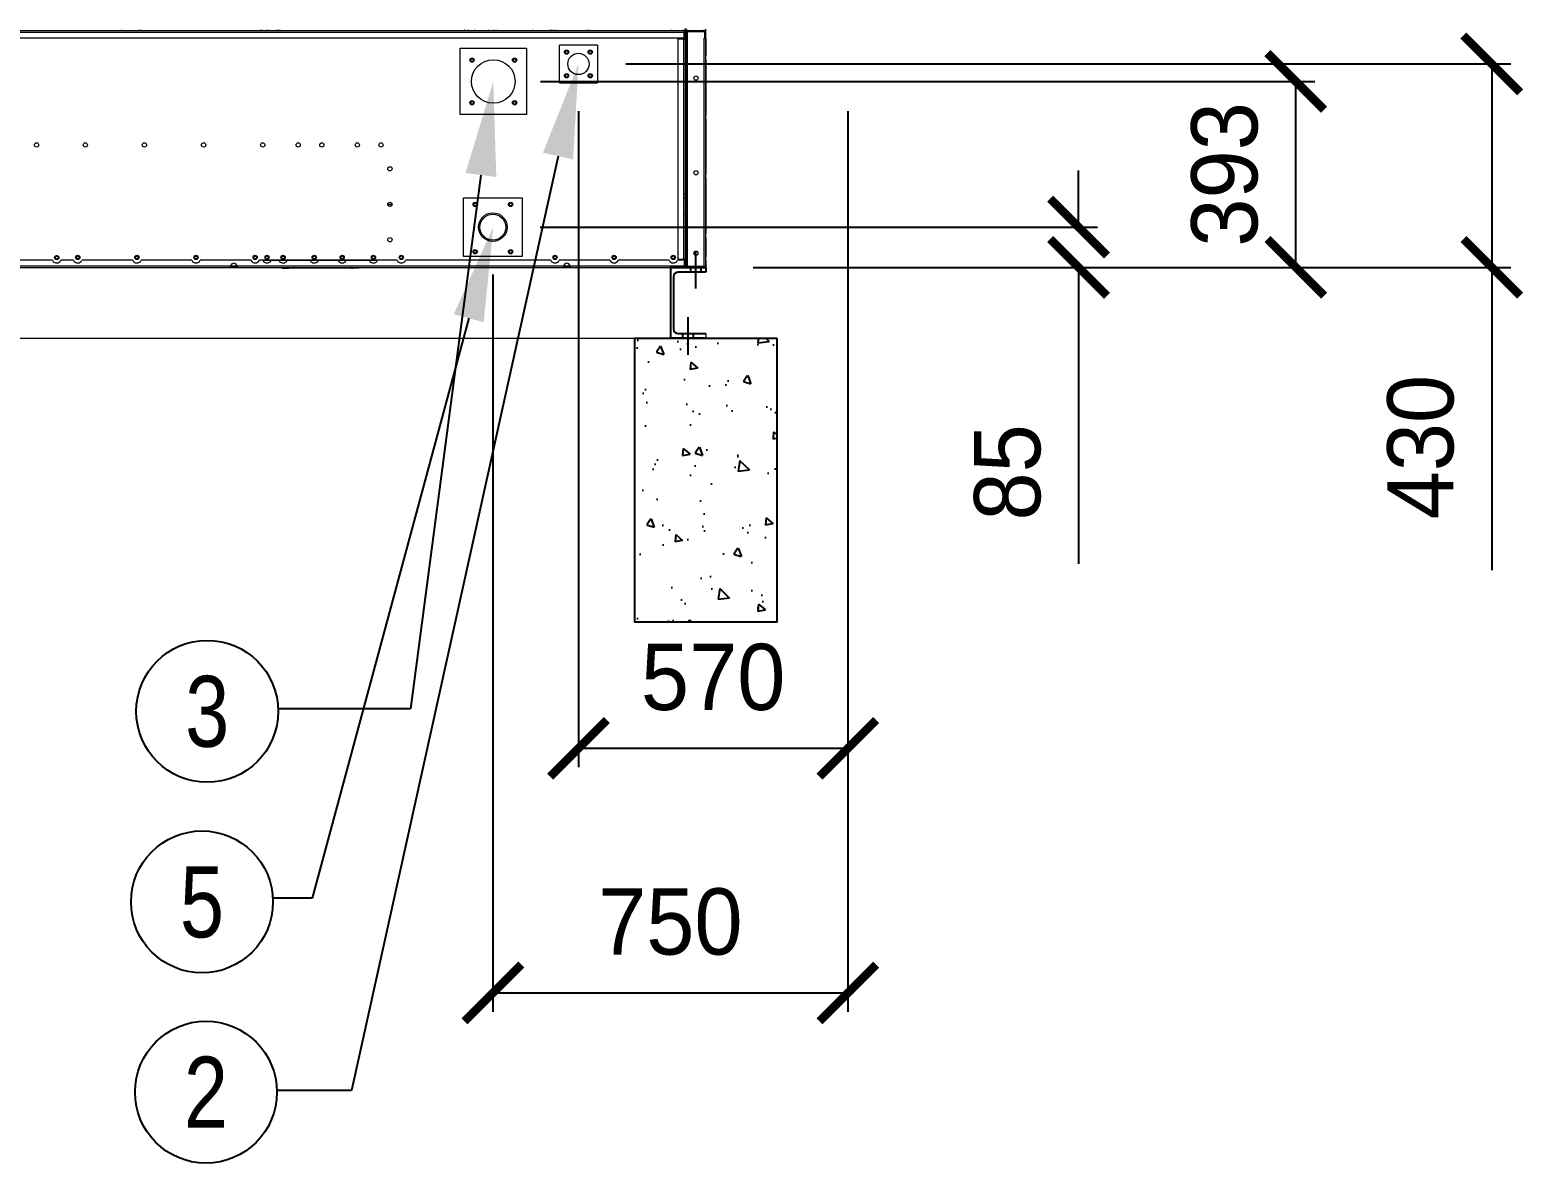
# Model space of a CAD drawing. Header units: millimetres. Extents: x 11674 to 41081, y 10956 to 31751.
# Drawn here: x 32039 to 35196, y 15796 to 18191 of the extents above; entities that cross this region are included whole.
import ezdxf
from ezdxf import colors
from ezdxf.entities.mleader import LeaderData, LeaderLine
from ezdxf.enums import TextEntityAlignment as Align
from ezdxf.math import Vec2, Vec3

# ---------------------------------------------------------------- set-up
doc = ezdxf.new("R2010")
doc.units = ezdxf.units.MM
doc.linetypes.add('CENTERX2', pattern=[4, 2.5, -0.5, 0.5, -0.5])
doc.layers.add('냉각탑_dim', color=1, linetype='Continuous')
doc.layers.add('냉각탑_text', color=3, linetype='Continuous')
doc.styles.add('HY울릉도L', font='')
doc.styles.get("Standard").update_dxf_attribs({"font": 'arial.ttf'})
doc.styles.get('HY울릉도L').set_extended_font_data('HY울릉도L')
doc.dimstyles.new('성지DIM', dxfattribs={"dimtxt": 3.5, "dimasz": 3, "dimexe": 1, "dimexo": 2.5, "dimgap": 2, "dimtad": 1, "dimdec": 0, "dimzin": 3, "dimdsep": 46, "dimtxsty": 'HY울릉도L', "dimblk": 'ARCHTICK', "dimcen": -2, "dimclrd": 256, "dimclre": 256, "dimclrt": 7, "dimadec": 0, "dimazin": 0, "dimtfac": 1, "dimtdec": 0, "dimtofl": 0, "dimtmove": 0, "dimatfit": 3, "dimfxl": 1, "dimtolj": 1, "dimtzin": 0, "dimlwe": -1, "dimarcsym": 0})

# ---------------------------------------------------------------- blocks, each defined once
blk = doc.blocks.new('_ArchTick')
at = {"color": 0, "linetype": 'ByBlock', "const_width": 0.15}
blk.add_lwpolyline([(-0.5, -0.5), (0.5, 0.5)], dxfattribs=at)
blk = doc.blocks.new('*D177')
at = {"layer": 'Defpoints', "color": 0, "transparency": 16777216}
for p in [(33017.9, 17773.9), (33468.3, 17688.9), (34256.2, 17688.9)]:
    blk.add_point(p, dxfattribs=at)
at = {"layer": '냉각탑_dim', "lineweight": -2, "transparency": 16777216}
for p, q in [((34256.2, 17773.9), (34256.2, 17893.9)), ((34256.2, 17688.9), (34256.2, 17062.2))]:
    blk.add_line(p, q, dxfattribs=at)
at = {"layer": '냉각탑_dim', "transparency": 16777216}
for p, q in [((33117.9, 17773.9), (34296.2, 17773.9)), ((33568.3, 17688.9), (34296.2, 17688.9))]:
    blk.add_line(p, q, dxfattribs=at)
at = {"layer": '냉각탑_dim', "lineweight": -2, "transparency": 16777216, "xscale": 120, "yscale": 120, "zscale": 120}
for p, rotation in [((34256.2, 17773.9), 270), ((34256.2, 17688.9), 90)]:
    blk.add_blockref('_ArchTick', p, dxfattribs=dict(at, rotation=rotation))
at = {"layer": '냉각탑_dim', "color": 7, "transparency": 16777216, "insert": (34106.2, 17255.6), "char_height": 140, "attachment_point": 5, "rotation": 90, "style": 'HY울릉도L'}
blk.add_mtext('\\A1;85', dxfattribs=at)
blk = doc.blocks.new('*D178')
at = {"layer": 'Defpoints', "color": 0, "transparency": 16777216}
for p in [(33018.8, 18081.9), (34715.3, 18081.9), (33468.3, 17688.9)]:
    blk.add_point(p, dxfattribs=at)
at = {"layer": '냉각탑_dim', "transparency": 16777216}
for p, q in [((33118.8, 18081.9), (34755.3, 18081.9)), ((33568.3, 17688.9), (34755.3, 17688.9))]:
    blk.add_line(p, q, dxfattribs=at)
at = {"layer": '냉각탑_dim', "lineweight": -2, "transparency": 16777216}
blk.add_line((34715.3, 17688.9), (34715.3, 18081.9), dxfattribs=at)
at = {"layer": '냉각탑_dim', "lineweight": -2, "transparency": 16777216, "xscale": 120, "yscale": 120, "zscale": 120}
for p, rotation in [((34715.3, 18081.9), 90), ((34715.3, 17688.9), 270)]:
    blk.add_blockref('_ArchTick', p, dxfattribs=dict(at, rotation=rotation))
at = {"layer": '냉각탑_dim', "color": 7, "transparency": 16777216, "insert": (34565.3, 17885.4), "char_height": 140, "attachment_point": 5, "rotation": 90, "style": 'HY울릉도L'}
blk.add_mtext('\\A1;393', dxfattribs=at)
blk = doc.blocks.new('*D179')
at = {"layer": 'Defpoints', "color": 0, "transparency": 16777216}
for p in [(33198.8, 18118.9), (33468.3, 17688.9), (35129.7, 17688.9)]:
    blk.add_point(p, dxfattribs=at)
at = {"layer": '냉각탑_dim', "transparency": 16777216}
for p, q in [((33298.8, 18118.9), (35169.7, 18118.9)), ((33568.3, 17688.9), (35169.7, 17688.9))]:
    blk.add_line(p, q, dxfattribs=at)
at = {"layer": '냉각탑_dim', "lineweight": -2, "transparency": 16777216}
for p, q in [((35129.7, 18118.9), (35129.7, 17688.9)), ((35129.7, 17688.9), (35129.7, 17048.9))]:
    blk.add_line(p, q, dxfattribs=at)
at = {"layer": '냉각탑_dim', "lineweight": -2, "transparency": 16777216, "xscale": 120, "yscale": 120, "zscale": 120}
for p, rotation in [((35129.7, 18118.9), 90), ((35129.7, 17688.9), 270)]:
    blk.add_blockref('_ArchTick', p, dxfattribs=dict(at, rotation=rotation))
at = {"layer": '냉각탑_dim', "color": 7, "transparency": 16777216, "insert": (34979.7, 17308.9), "char_height": 140, "attachment_point": 5, "rotation": 90, "style": 'HY울릉도L'}
blk.add_mtext('\\A1;430', dxfattribs=at)
blk = doc.blocks.new('*D180')
at = {"layer": 'Defpoints', "color": 0, "transparency": 16777216}
for p in [(33198.8, 18118.9), (33768.3, 18118.9), (33768.3, 16672.3)]:
    blk.add_point(p, dxfattribs=at)
at = {"layer": '냉각탑_dim', "transparency": 16777216}
for p, q in [((33198.8, 18018.9), (33198.8, 16632.3)), ((33768.3, 18018.9), (33768.3, 16632.3))]:
    blk.add_line(p, q, dxfattribs=at)
at = {"layer": '냉각탑_dim', "lineweight": -2, "transparency": 16777216}
blk.add_line((33198.8, 16672.3), (33768.3, 16672.3), dxfattribs=at)
at = {"layer": '냉각탑_dim', "lineweight": -2, "transparency": 16777216, "xscale": 120, "yscale": 120, "zscale": 120, "rotation": 180}
blk.add_blockref('_ArchTick', (33198.8, 16672.3), dxfattribs=at)
at = {"layer": '냉각탑_dim', "lineweight": -2, "transparency": 16777216, "xscale": 120, "yscale": 120, "zscale": 120}
blk.add_blockref('_ArchTick', (33768.3, 16672.3), dxfattribs=at)
at = {"layer": '냉각탑_dim', "color": 7, "transparency": 16777216, "insert": (33483.6, 16822.3), "char_height": 140, "attachment_point": 5, "style": 'HY울릉도L'}
blk.add_mtext('\\A1;570', dxfattribs=at)
blk = doc.blocks.new('*D181')
at = {"layer": 'Defpoints', "color": 0, "transparency": 16777216}
for p in [(33017.9, 17773.9), (33768.3, 17773.9), (33768.3, 16155.3)]:
    blk.add_point(p, dxfattribs=at)
at = {"layer": '냉각탑_dim', "transparency": 16777216}
for p, q in [((33017.9, 17673.9), (33017.9, 16115.3)), ((33768.3, 17673.9), (33768.3, 16115.3))]:
    blk.add_line(p, q, dxfattribs=at)
at = {"layer": '냉각탑_dim', "lineweight": -2, "transparency": 16777216}
blk.add_line((33017.9, 16155.3), (33768.3, 16155.3), dxfattribs=at)
at = {"layer": '냉각탑_dim', "lineweight": -2, "transparency": 16777216, "xscale": 120, "yscale": 120, "zscale": 120, "rotation": 180}
blk.add_blockref('_ArchTick', (33017.9, 16155.3), dxfattribs=at)
at = {"layer": '냉각탑_dim', "lineweight": -2, "transparency": 16777216, "xscale": 120, "yscale": 120, "zscale": 120}
blk.add_blockref('_ArchTick', (33768.3, 16155.3), dxfattribs=at)
at = {"layer": '냉각탑_dim', "color": 7, "transparency": 16777216, "insert": (33393.1, 16305.3), "char_height": 140, "attachment_point": 5, "style": 'HY울릉도L'}
blk.add_mtext('\\A1;750', dxfattribs=at)
blk = doc.blocks.new('2')
at = {"color": 7, "lineweight": 20}
for p, q in [((33422.6, 18188.9), (30214, 18188.9)), ((33422.6, 18185.5), (30214, 18185.5)), ((31036.8, 18173.9), (32685.8, 18173.9)), ((30245.9, 17688.9), (33390.7, 17688.9))]:
    blk.add_line(p, q, dxfattribs=at)
at = {"color": 7, "lineweight": 20, "ltscale": 0.000833334}
for p, q in [((32232.6, 18190.9), (32232.6, 18188.9)), ((32567.6, 18190.9), (32567.6, 18188.9)), ((33101.6, 18190.9), (33101.6, 18188.9)), ((33422.3, 17705.9), (33422.3, 17703.9))]:
    blk.add_line(p, q, dxfattribs=at)
at = {"color": 7, "lineweight": 20, "ltscale": 0.000832431}
for p, q in [((32269.8, 18188.9), (32269.8, 18190.9)), ((32272.6, 18188.9), (32272.6, 18190.9)), ((32527.6, 18188.9), (32527.6, 18190.9)), ((32530.4, 18188.9), (32530.4, 18190.9)), ((33138.8, 18188.9), (33138.8, 18190.9)), ((33141.6, 18188.9), (33141.6, 18190.9))]:
    blk.add_line(p, q, dxfattribs=at)
at = {"color": 7, "lineweight": 20, "ltscale": 0.000833333}
for p, q in [((32539.8, 18188.9), (32539.8, 18190.9)), ((32543.2, 18188.9), (32543.2, 18190.9)), ((32561.4, 18188.9), (32561.4, 18190.9)), ((32564.8, 18188.9), (32564.8, 18190.9)), ((33394.3, 18190.9), (33394.3, 18188.9)), ((33420.9, 18188.9), (33420.9, 18190.9)), ((33420.9, 18171.9), (33420.9, 18173.9)), ((33422.3, 18173.9), (33422.3, 18171.9)), ((33422.3, 18171.9), (33424.3, 18171.9)), ((33466.3, 18173.9), (33468.3, 18173.9)), ((33466.3, 18173.1), (33468.3, 18173.1)), ((33468.3, 18173.1), (33466.3, 18173.1)), ((33426.3, 17838.9), (33424.3, 17838.9)), ((33426.3, 17833.9), (33424.3, 17833.9)), ((32463.6, 17690.9), (32463.6, 17688.9)), ((32477.1, 17690.9), (32477.1, 17688.9)), ((32572.8, 17686.9), (32572.8, 17688.9)), ((32732.8, 17686.9), (32732.8, 17688.9)), ((33167.6, 17690.9), (33167.6, 17688.9)), ((33181.1, 17690.9), (33181.1, 17688.9)), ((33420.9, 17703.9), (33420.9, 17705.9))]:
    blk.add_line(p, q, dxfattribs=at)
at = {"color": 7, "lineweight": 20, "ltscale": 0.001149}
for p, q in [((32957.5, 18190.9), (32959.4, 18188.9)), ((32958, 18190.9), (32959.9, 18188.9)), ((32965.2, 18190.9), (32967.1, 18188.9)), ((32980.6, 18188.9), (32978.7, 18190.9)), ((33006.3, 18190.9), (33008.2, 18188.9)), ((33021.7, 18188.9), (33019.8, 18190.9)), ((33028.9, 18188.9), (33027, 18190.9))]:
    blk.add_line(p, q, dxfattribs=at)
at = {"color": 7, "lineweight": 20, "ltscale": 0.00083243}
for p, q in [((33146, 18188.9), (33146, 18190.9)), ((33151.2, 18188.9), (33151.2, 18190.9)), ((33215.8, 18188.9), (33215.8, 18190.9)), ((33221, 18188.9), (33221, 18190.9)), ((33221.2, 18188.9), (33221.2, 18190.9))]:
    blk.add_line(p, q, dxfattribs=at)
at = {"color": 7, "lineweight": 20, "ltscale": 0.000882011}
blk.add_line((33422.3, 18191), (33422.3, 18188.9), dxfattribs=at)
at = {"color": 7, "lineweight": 20, "ltscale": 0.001417}
for p, q in [((33422.6, 18188.9), (33422.6, 18185.5)), ((33420.9, 18171.9), (33424.3, 18171.9)), ((33420.9, 17705.9), (33424.3, 17705.9)), ((33422.6, 17688.9), (33422.6, 17692.3)), ((33464.9, 17690.6), (33468.3, 17690.6))]:
    blk.add_line(p, q, dxfattribs=at)
at = {"color": 7, "lineweight": 20, "ltscale": 0.000708333}
for p, q in [((33422.6, 18186.9), (33424.3, 18186.9)), ((33422.6, 18186), (33424.3, 18186)), ((33422.6, 17691.8), (33424.3, 17691.8)), ((33422.6, 17690.9), (33424.3, 17690.9)), ((33429.7, 17690.6), (33429.7, 17688.9)), ((33466.3, 17690.6), (33466.3, 17688.9))]:
    blk.add_line(p, q, dxfattribs=at)
at = {"color": 7, "lineweight": 20, "ltscale": 0.004833}
for p, q in [((33422.6, 18173.9), (33422.6, 18185.5)), ((33466.3, 18173.9), (33466.3, 18185.5)), ((33468.3, 18173.9), (33468.3, 18185.5)), ((33409.3, 18171.9), (33420.9, 18171.9)), ((32572.8, 17686.9), (32584.4, 17686.9)), ((32732.8, 17686.9), (32721.2, 17686.9)), ((33409.3, 17705.9), (33420.9, 17705.9)), ((33422.6, 17703.9), (33422.6, 17692.3))]:
    blk.add_line(p, q, dxfattribs=at)
at = {"color": 7, "lineweight": 20, "ltscale": 0.003208}
blk.add_line((33424.3, 18193.7), (33424.3, 18186), dxfattribs=at)
at = {"color": 7, "lineweight": 20, "ltscale": 0.000375}
for p, q in [((33424.3, 18186), (33424.3, 18186.9)), ((33424.3, 18186), (33424.3, 18186.9)), ((33424.3, 17691.8), (33424.3, 17690.9)), ((33424.3, 17691.8), (33424.3, 17690.9)), ((33424.3, 17691.8), (33424.3, 17690.9)), ((33424.3, 17691.8), (33424.3, 17690.9)), ((33424.3, 17691.8), (33424.3, 17690.9)), ((33424.3, 17691.8), (33424.3, 17690.9))]:
    blk.add_line(p, q, dxfattribs=at)
at = {"color": 7, "lineweight": 20, "ltscale": 0.005875}
for p, q in [((33424.3, 18171.9), (33424.3, 18186)), ((33466.3, 18187.2), (33466.3, 18173.1)), ((33424.3, 17691.8), (33424.3, 17705.9))]:
    blk.add_line(p, q, dxfattribs=at)
at = {"color": 7, "lineweight": 20, "ltscale": 0.00337}
blk.add_line((33426.3, 18185.5), (33426.3, 18193.6), dxfattribs=at)
at = {"color": 7, "lineweight": 20, "ltscale": 0.2055}
blk.add_line((33426.3, 17692.3), (33426.3, 18185.5), dxfattribs=at)
at = {"color": 7, "lineweight": 20, "ltscale": 0.001131}
for p, q in [((33427, 18187.2), (33429.7, 18187.2)), ((33427, 17690.6), (33429.7, 17690.6))]:
    blk.add_line(p, q, dxfattribs=at)
at = {"color": 7, "lineweight": 20, "ltscale": 0.000414935}
for p, q in [((33428, 18187.2), (33427.3, 18187.9)), ((33425.3, 17841.9), (33426, 17842.6)), ((33428, 17690.6), (33427.3, 17689.9))]:
    blk.add_line(p, q, dxfattribs=at)
at = {"color": 7, "lineweight": 20, "ltscale": 0.000833944}
blk.add_line((33429.7, 18188.9), (33429.7, 18190.9), dxfattribs=at)
at = {"color": 7, "lineweight": 20, "ltscale": 0.014667}
for p, q in [((33464.9, 18188.9), (33429.7, 18188.9)), ((33464.9, 17690.6), (33429.7, 17690.6))]:
    blk.add_line(p, q, dxfattribs=at)
at = {"color": 7, "lineweight": 20, "ltscale": 0.000708334}
blk.add_line((33429.7, 18187.2), (33429.7, 18188.9), dxfattribs=at)
at = {"color": 7, "lineweight": 20, "ltscale": 0.01525}
for p, q in [((33429.7, 18187.2), (33466.3, 18187.2)), ((33466.3, 17688.9), (33429.7, 17688.9))]:
    blk.add_line(p, q, dxfattribs=at)
at = {"color": 7, "lineweight": 20, "ltscale": 0.206917}
blk.add_line((33429.7, 17690.6), (33429.7, 18187.2), dxfattribs=at)
at = {"color": 7, "lineweight": 20, "ltscale": 0.000833304}
blk.add_line((33464.9, 18188.9), (33464.9, 18190.9), dxfattribs=at)
at = {"color": 7, "lineweight": 20, "ltscale": 0.002832}
blk.add_line((33468.3, 18185.5), (33468.3, 18192.3), dxfattribs=at)
at = {"color": 7, "lineweight": 20, "ltscale": 0.307}
blk.add_line((32685.8, 18173.9), (33422.6, 18173.9), dxfattribs=at)
at = {"color": 7, "lineweight": 20, "ltscale": 0.044444}
for p, q in [((33238.8, 18158.9), (33158.8, 18158.9)), ((33158.8, 18078.9), (33158.8, 18158.9)), ((33238.8, 18158.9), (33238.8, 18078.9)), ((33158.8, 18078.9), (33238.8, 18078.9))]:
    blk.add_line(p, q, dxfattribs=at)
at = {"color": 7, "lineweight": 20, "ltscale": 0.194167}
for p, q in [((33409.3, 17705.9), (33409.3, 18171.9)), ((33420.9, 18171.9), (33420.9, 17705.9)), ((33424.3, 18171.9), (33424.3, 17705.9))]:
    blk.add_line(p, q, dxfattribs=at)
at = {"color": 7, "lineweight": 20, "ltscale": 0.201042}
for p, q in [((33464.9, 17690.6), (33464.9, 18173.1)), ((33468.3, 17690.6), (33468.3, 18173.1))]:
    blk.add_line(p, q, dxfattribs=at)
at = {"color": 7, "lineweight": 20, "ltscale": 0.000583333}
blk.add_line((33466.3, 18173.1), (33464.9, 18173.1), dxfattribs=at)
at = {"color": 7, "lineweight": 20, "ltscale": 0.000332419}
blk.add_line((33466.3, 18173.9), (33466.3, 18173.1), dxfattribs=at)
at = {"color": 7, "lineweight": 20, "ltscale": 0.00033333}
blk.add_line((33468.3, 18173.1), (33468.3, 18173.9), dxfattribs=at)
at = {"color": 7, "lineweight": 20, "ltscale": 0.011892}
blk.add_line((33468.3, 18173.1), (33468.3, 18144.5), dxfattribs=at)
at = {"color": 7, "lineweight": 20, "ltscale": 0.058333}
for p, q in [((32948.8, 18011.9), (32948.8, 18151.9)), ((32948.8, 18151.9), (33088.8, 18151.9)), ((33088.8, 18151.9), (33088.8, 18011.9)), ((33088.8, 18011.9), (32948.8, 18011.9))]:
    blk.add_line(p, q, dxfattribs=at)
at = {"color": 7, "lineweight": 20, "ltscale": 0.003608}
for p, q in [((33468.3, 18144.5), (33468.3, 18135.9)), ((33468.3, 18127.2), (33468.3, 18135.9)), ((33468.3, 18019.5), (33468.3, 18010.9)), ((33468.3, 18002.2), (33468.3, 18010.9)), ((33468.3, 17894.5), (33468.3, 17885.9)), ((33468.3, 17877.2), (33468.3, 17885.9)), ((33468.3, 17769.5), (33468.3, 17760.9)), ((33468.3, 17752.2), (33468.3, 17760.9)), ((33468.3, 17719.5), (33468.3, 17710.9)), ((33468.3, 17702.2), (33468.3, 17710.9))]:
    blk.add_line(p, q, dxfattribs=at)
at = {"color": 7, "lineweight": 20, "ltscale": 0.044866}
for p, q in [((33468.3, 18127.2), (33468.3, 18019.5)), ((33468.3, 18002.2), (33468.3, 17894.5)), ((33468.3, 17877.2), (33468.3, 17769.5))]:
    blk.add_line(p, q, dxfattribs=at)
at = {"color": 7, "lineweight": 20, "ltscale": 2.97138e-06}
for p, q in [((33424.3, 17850.5), (33424.3, 17850.5)), ((33424.3, 17845.5), (33424.3, 17845.5)), ((33424.3, 17840.5), (33424.3, 17840.5)), ((33424.3, 17835.5), (33424.3, 17835.5))]:
    blk.add_line(p, q, dxfattribs=at)
at = {"color": 7, "lineweight": 20, "ltscale": 0.000547189}
blk.add_line((33425, 17842.6), (33426.3, 17842.6), dxfattribs=at)
at = {"color": 7, "lineweight": 20, "ltscale": 0.003726}
blk.add_line((32795.8, 17822.7), (32804.8, 17822.7), dxfattribs=at)
at = {"color": 7, "lineweight": 20, "ltscale": 0.002875}
blk.add_line((32796.8, 17819.3), (32803.7, 17819.3), dxfattribs=at)
at = {"color": 7, "lineweight": 20, "ltscale": 0.051667}
blk.add_line((32955.9, 17835.9), (33079.9, 17835.9), dxfattribs=at)
at = {"color": 7, "lineweight": 20, "ltscale": 0.05}
for p, q in [((32955.9, 17711.9), (32955.9, 17835.9)), ((33079.9, 17835.9), (33079.9, 17711.9))]:
    blk.add_line(p, q, dxfattribs=at)
at = {"color": 7, "lineweight": 20, "ltscale": 0.000833171}
for p, q in [((33424.3, 17835.7), (33426.3, 17835.7)), ((33424.3, 17833.9), (33426.3, 17833.9))]:
    blk.add_line(p, q, dxfattribs=at)
at = {"color": 7, "lineweight": 20, "ltscale": 0.000834318}
for p, q in [((33468.3, 17818.9), (33468.3, 17818.9)), ((33468.3, 17708.9), (33468.3, 17708.9))]:
    blk.add_line(p, q, dxfattribs=at)
at = {"color": 7, "lineweight": 20, "ltscale": 0.000834992}
blk.add_line((33468.3, 17815.7), (33468.3, 17815.7), dxfattribs=at)
at = {"color": 7, "lineweight": 20, "ltscale": 0.013616}
blk.add_line((33468.3, 17752.2), (33468.3, 17719.5), dxfattribs=at)
at = {"color": 7, "lineweight": 20, "ltscale": 0.00439}
blk.add_line((33079.9, 17711.9), (32955.9, 17711.9), dxfattribs=at)
at = {"color": 1, "linetype": 'CENTERX2', "ltscale": 50}
blk.add_line((33447.3, 17643.9), (33447.3, 17723.9), dxfattribs=at)
at = {"color": 7, "lineweight": 20, "ltscale": 0.171731}
for p, q in [((31473.2, 17692.3), (32051.4, 17692.3)), ((32051.4, 17692.3), (32463.5, 17692.3))]:
    blk.add_line(p, q, dxfattribs=at)
at = {"color": 7, "lineweight": 20, "ltscale": 0.007604}
blk.add_line((32086.9, 17703.9), (31868, 17703.9), dxfattribs=at)
at = {"color": 7, "lineweight": 20, "ltscale": 0.17433}
blk.add_line((32045.2, 17688.9), (32463.6, 17688.9), dxfattribs=at)
at = {"color": 7, "lineweight": 20, "ltscale": 1.93507e-05}
blk.add_line((32095.8, 17698.4), (32095.9, 17698.4), dxfattribs=at)
at = {"color": 7, "lineweight": 20, "ltscale": 0.0111}
blk.add_line((32131.4, 17703.9), (32104.8, 17703.9), dxfattribs=at)
at = {"color": 7, "lineweight": 20, "ltscale": 0.044641}
for p, q in [((32256.4, 17703.9), (32149.3, 17703.9)), ((32381.4, 17703.9), (32274.3, 17703.9)), ((32506.4, 17703.9), (32399.3, 17703.9)), ((32631.4, 17703.9), (32524.3, 17703.9)), ((32690.4, 17703.9), (32583.3, 17703.9)), ((32756.4, 17703.9), (32649.3, 17703.9)), ((32815.4, 17703.9), (32708.3, 17703.9)), ((33140.4, 17703.9), (32833.3, 17703.9)), ((33265.4, 17703.9), (33158.3, 17703.9)), ((33390.4, 17703.9), (33283.3, 17703.9))]:
    blk.add_line(p, q, dxfattribs=at)
at = {"color": 7, "lineweight": 20, "ltscale": 0.005698}
for p, q in [((32463.5, 17692.3), (32477.2, 17692.3)), ((33167.5, 17692.3), (33181.2, 17692.3))]:
    blk.add_line(p, q, dxfattribs=at)
at = {"color": 7, "lineweight": 20, "ltscale": 0.005614}
for p, q in [((32463.6, 17690.9), (32477.1, 17690.9)), ((32463.6, 17688.9), (32477.1, 17688.9)), ((33167.6, 17690.9), (33181.1, 17690.9)), ((33167.6, 17688.9), (33181.1, 17688.9))]:
    blk.add_line(p, q, dxfattribs=at)
at = {"color": 7, "lineweight": 20, "ltscale": 0.412719}
blk.add_line((32477.1, 17688.9), (33167.6, 17688.9), dxfattribs=at)
at = {"color": 7, "lineweight": 20, "ltscale": 0.412635}
blk.add_line((32477.2, 17692.3), (33167.5, 17692.3), dxfattribs=at)
at = {"color": 7, "lineweight": 20, "ltscale": 0.023808}
blk.add_line((32531.4, 17703.9), (32774.3, 17703.9), dxfattribs=at)
at = {"color": 7, "lineweight": 20, "ltscale": 0.006725}
blk.add_line((32565.4, 17703.9), (32549.3, 17703.9), dxfattribs=at)
at = {"color": 7, "lineweight": 20, "ltscale": 0.000833651}
for p, q in [((32570.8, 17686.9), (32570.8, 17688.9)), ((32734.8, 17686.9), (32734.8, 17688.9))]:
    blk.add_line(p, q, dxfattribs=at)
at = {"color": 7, "lineweight": 20, "ltscale": 0.056667}
blk.add_line((32734.8, 17686.9), (32570.8, 17686.9), dxfattribs=at)
at = {"color": 7, "lineweight": 20, "ltscale": 0.100651}
blk.add_line((33181.1, 17688.9), (33422.6, 17688.9), dxfattribs=at)
at = {"color": 7, "lineweight": 20, "ltscale": 0.100609}
blk.add_line((33181.2, 17692.3), (33422.6, 17692.3), dxfattribs=at)
at = {"color": 7, "lineweight": 20, "ltscale": 0.004083}
blk.add_line((33390.7, 17688.9), (33400.5, 17688.9), dxfattribs=at)
at = {"color": 7, "lineweight": 25, "ltscale": 0.125}
for p, q in [((33393.3, 17688.9), (33468.3, 17688.9)), ((33468.3, 17538.9), (33393.3, 17538.9))]:
    blk.add_line(p, q, dxfattribs=at)
at = {"ltscale": 25}
blk.add_line((33393.3, 17688.9), (33393.3, 17538.9), dxfattribs=at)
at = {"color": 7, "lineweight": 20, "ltscale": 0.026917}
blk.add_line((33465.1, 17688.9), (33400.5, 17688.9), dxfattribs=at)
at = {"color": 7, "lineweight": 20, "ltscale": 0.005987}
blk.add_line((33422.6, 17703.9), (33408.3, 17703.9), dxfattribs=at)
at = {"color": 7, "lineweight": 20, "ltscale": 0.002958}
blk.add_line((33429.7, 17688.9), (33422.6, 17688.9), dxfattribs=at)
at = {"color": 7, "lineweight": 20, "ltscale": 0.000128159}
blk.add_line((33424, 17705.9), (33424.3, 17705.9), dxfattribs=at)
at = {"color": 7, "lineweight": 20, "ltscale": 0.000832339}
blk.add_line((33424.3, 17693.9), (33426.3, 17693.9), dxfattribs=at)
at = {"color": 7, "lineweight": 20, "ltscale": 0.000837582}
blk.add_line((33424.3, 17692.1), (33426.4, 17692.1), dxfattribs=at)
at = {"color": 7, "lineweight": 20, "ltscale": 0.000374986}
blk.add_line((33424.3, 17690.9), (33424.3, 17691.8), dxfattribs=at)
for p, q in [((33436.3, 17678.9), (33436.3, 17688.9)), ((33458.3, 17678.9), (33458.3, 17688.9)), ((33419.8, 17538.9), (33419.8, 17548.9)), ((33441.8, 17538.9), (33441.8, 17548.9))]:
    blk.add_line(p, q)
at = {"lineweight": 20}
for p in [(33466.3, 17688.9), (33468.3, 17690.6)]:
    blk.add_line(p, (33468.3, 17688.9), dxfattribs=at)
at = {"color": 7, "lineweight": 20, "ltscale": 0.001168}
blk.add_line((33468.3, 17703.9), (33468.3, 17701.1), dxfattribs=at)
at = {"color": 7, "lineweight": 20, "ltscale": 0.00485}
blk.add_line((33468.3, 17702.2), (33468.3, 17690.6), dxfattribs=at)
at = {"color": 7, "lineweight": 20, "ltscale": 0.003775}
blk.add_line((33468.3, 17692.3), (33468.3, 17701.3), dxfattribs=at)
at = {"color": 7, "lineweight": 25, "ltscale": 0.008333}
blk.add_line((33468.3, 17688.9), (33468.3, 17678.9), dxfattribs=at)
at = {"color": 7, "lineweight": 25, "ltscale": 0.091667}
blk.add_line((33399.8, 17668.9), (33399.8, 17558.9), dxfattribs=at)
at = {"color": 7, "lineweight": 25, "ltscale": 0.05125}
for p, q in [((33468.3, 17678.9), (33409.8, 17678.9)), ((33409.8, 17548.9), (33468.3, 17548.9))]:
    blk.add_line(p, q, dxfattribs=at)
at = {"lineweight": 5}
blk.add_line((30243.3, 17538.9), (33393.3, 17538.9), dxfattribs=at)
at = {"color": 7, "lineweight": 15, "ltscale": 0.0625}
blk.add_line((33468.3, 17548.9), (33468.3, 17538.9), dxfattribs=at)
at = {"lineweight": 5}
for centre in [(32973.8, 18126.9), (33063.8, 18126.9), (32973.8, 18036.9), (33063.8, 18036.9)]:
    blk.add_circle(centre, 4.5, dxfattribs=at)
at = {"color": 7, "lineweight": 20}
for centre, radius in [((32973.8, 18126.9), 3), ((33018.8, 18081.9), 46), ((33063.8, 18126.9), 3), ((33173.8, 18143.9), 4.5), ((33173.8, 18143.9), 3), ((33198.8, 18118.9), 22.5), ((33223.8, 18143.9), 4.5), ((33223.8, 18143.9), 3), ((33173.8, 18093.9), 4.5), ((33173.8, 18093.9), 3), ((33223.8, 18093.9), 4.5), ((33223.8, 18093.9), 3), ((33447.3, 18088.9), 4.5), ((32973.8, 18036.9), 3), ((33063.8, 18036.9), 3), ((32053.1, 17947.7), 4.5), ((32156.3, 17947.7), 4.5), ((32281.3, 17947.7), 4.5), ((32406.3, 17947.7), 4.5), ((32531.3, 17947.7), 4.5), ((32606.3, 17947.7), 4.5), ((32656.3, 17947.7), 4.5), ((32731.3, 17947.7), 4.5), ((32781.3, 17947.7), 4.5), ((32800.3, 17897.2), 4.5), ((33447.3, 17888.9), 4.5), ((32800.3, 17822.2), 4.5), ((32980.4, 17821.9), 4.5), ((32980.4, 17821.9), 3), ((33055.4, 17821.9), 4.5), ((33055.4, 17821.9), 3), ((33017.9, 17773.9), 30.2), ((33017.9, 17773.9), 27.3), ((32800.3, 17747.2), 4.5), ((32095.8, 17709.4), 4.5), ((32095.8, 17709.9), 3), ((32140.3, 17709.9), 4.5), ((32140.3, 17709.9), 3), ((32265.3, 17709.9), 4.5), ((32265.3, 17709.9), 3), ((32390.3, 17709.9), 4.5), ((32390.3, 17709.9), 3), ((32515.3, 17709.9), 4.5), ((32515.3, 17709.9), 3), ((32540.3, 17709.9), 4.5), ((32540.3, 17709.9), 3), ((32574.3, 17709.9), 4.5), ((32574.3, 17709.9), 3), ((32640.3, 17709.9), 4.5), ((32640.3, 17709.9), 3), ((32699.3, 17709.9), 4.5), ((32699.3, 17709.9), 3), ((32765.3, 17709.9), 4.5), ((32765.3, 17709.9), 3), ((32824.3, 17709.9), 4.5), ((32824.3, 17709.9), 3), ((32980.4, 17721.9), 4.5), ((32980.4, 17721.9), 3), ((33055.4, 17721.9), 4.5), ((33055.4, 17721.9), 3), ((33149.3, 17709.9), 4.5), ((33149.3, 17709.9), 3), ((33274.3, 17709.9), 4.5), ((33274.3, 17709.9), 3), ((33399.3, 17709.9), 4.5), ((33399.3, 17709.9), 3), ((33447.3, 17718.9), 4.5)]:
    blk.add_circle(centre, radius, dxfattribs=at)
for centre, radius, start, end in [((33420.9, 18185.5), 3.4, 0, 0.7721), ((33429.7, 18185.5), 3.4, 90, 180), ((33464.9, 18185.5), 3.4, 0, 90), ((33419.1, 17953.7), 5.2, 0, 0.6924), ((33427.7, 17844.3), 3.4, 180, 245.6843), ((33465.1, 17833.7), 5.2, 52.0246, 52.0532), ((32095.8, 17708.9), 4.5, 3.185, 176.8155), ((33420.9, 17727.5), 3.4, 0, 0.2366), ((32095.8, 17708.4), 10, 206.7437, 333.2563), ((32140.3, 17708.4), 10, 206.7437, 333.2563), ((32265.3, 17708.4), 10, 206.7437, 333.2563), ((32390.3, 17708.4), 10, 206.7437, 333.2563), ((32479.9, 17690), 16.6, 171.9124, 179.4428), ((32470.3, 17690.8), 7, 12.3734, 167.6266), ((32460.8, 17690), 16.6, 0.5572, 8.0877), ((32515.3, 17708.4), 10, 206.7437, 333.2563), ((32540.3, 17708.4), 10, 206.7437, 333.2563), ((32574.3, 17708.4), 10, 206.7437, 333.2563), ((32584.4, 17690.3), 3.4, 270, 335.6983), ((32584.4, 17690.3), 1.4, 270, 271.888), ((32640.3, 17708.4), 10, 206.7437, 333.2563), ((32699.3, 17708.4), 10, 206.7437, 333.2563), ((32721.2, 17690.3), 3.4, 204.3017, 270), ((32721.2, 17690.3), 1.4, 268.112, 270), ((32765.3, 17708.4), 10, 206.7437, 333.2563), ((32824.3, 17708.4), 10, 206.7437, 333.2563), ((33149.3, 17708.4), 10, 206.7437, 333.2563), ((33183.9, 17690), 16.6, 171.9124, 179.4428), ((33174.3, 17690.8), 7, 12.3734, 167.6266), ((33164.8, 17690), 16.6, 0.5572, 8.0877), ((33274.3, 17708.4), 10, 206.7437, 333.2563), ((33399.3, 17708.4), 10, 206.7437, 333.2563), ((33420.9, 17692.3), 3.4, 299.9991, 335.6839), ((33429.7, 17692.3), 3.4, 180, 270), ((33464.9, 17692.3), 3.4, 294.3156, 330), ((33465.1, 17694.1), 5.2, 283.3156, 307.9754)]:
    blk.add_arc(centre, radius, start, end, dxfattribs=at)
at = {"color": 7, "lineweight": 25}
for centre, start, end in [((33409.8, 17668.9), 90, 180), ((33409.8, 17558.9), 180, 270)]:
    blk.add_arc(centre, 10, start, end, dxfattribs=at)
at = {"color": 7, "lineweight": 20}
for centre, major_axis, ratio, start_param, end_param in [((33420.9, 18000.7), (3.4, 0), 0.087156, 0, 0.009032), ((33420.9, 17850.5), (3.4, 0), 0.999969, 0, 0.017333), ((33420.9, 17845.5), (3.4, 0), 0.999969, 0, 0.015352), ((33420.9, 17845.5), (3.4, 0), 0.999969, 0, 0.015332), ((33420.9, 17840.5), (3.4, 0), 0.999969, 0, 0.013059), ((33420.9, 17840.5), (3.4, 0), 0.999969, 6.283185, 6.29622), ((33420.9, 17835.5), (3.4, 0), 0.999969, 6.283185, 6.293406), ((33420.9, 17810.3), (-3.4, 0), 0.999969, 3.125622, 3.141593), ((33420.9, 17805.3), (-3.4, 0), 0.999969, 3.125622, 3.141593), ((33420.9, 17800.3), (-3.4, 0), 0.999969, 3.131366, 3.141593)]:
    blk.add_ellipse(centre, major_axis=major_axis, ratio=ratio, start_param=start_param, end_param=end_param, dxfattribs=at)
for points in [[(33427, 18187.2), (33426.8, 18186.9), (33426.6, 18186.5), (33426.4, 18186.2), (33426.3, 18185.8), (33426.3, 18185.5)], [(33425, 17842.6), (33424.8, 17842.9), (33424.6, 17843.3), (33424.4, 17843.6), (33424.3, 17843.9), (33424.3, 17844.3)], [(32463.6, 17690.9), (32463.5, 17690.9), (32463.5, 17690.9), (32463.4, 17690.9), (32463.4, 17691), (32463.4, 17691.1)], [(32477.3, 17691.1), (32477.3, 17691), (32477.2, 17690.9), (32477.2, 17690.9), (32477.1, 17690.9), (32477.1, 17690.9)], [(33167.6, 17690.9), (33167.5, 17690.9), (33167.5, 17690.9), (33167.4, 17690.9), (33167.4, 17691), (33167.4, 17691.1)], [(33181.3, 17691.1), (33181.3, 17691), (33181.2, 17690.9), (33181.2, 17690.9), (33181.1, 17690.9), (33181.1, 17690.9)], [(33427, 17690.6), (33426.8, 17690.9), (33426.6, 17691.3), (33426.4, 17691.6), (33426.3, 17691.9), (33426.3, 17692.3)]]:
    blk.add_open_spline(points, degree=5, dxfattribs=at)
for points, knots in [([(32463.6, 17688.9), (32463.5, 17688.9), (32463.5, 17688.9), (32463.4, 17689), (32463.4, 17689.3), (32463.4, 17689.6), (32463.3, 17689.8), (32463.3, 17689.9), (32463.3, 17690.1)], [0, 0, 0, 0, 0, 0, 3.009, 3.009, 3.009, 4.870321, 4.870321, 4.870321, 4.870321, 4.870321, 4.870321]), ([(32477.3, 17690.1), (32477.3, 17689.8), (32477.3, 17689.4), (32477.3, 17689.2), (32477.2, 17689), (32477.1, 17688.9), (32477.1, 17688.9), (32477.1, 17688.9), (32477.1, 17688.9)], [0, 0, 0, 0, 0, 0, 3.956241, 3.956241, 3.956241, 4.866694, 4.866694, 4.866694, 4.866694, 4.866694, 4.866694]), ([(33167.6, 17688.9), (33167.5, 17688.9), (33167.5, 17688.9), (33167.4, 17689), (33167.4, 17689.3), (33167.4, 17689.6), (33167.3, 17689.8), (33167.3, 17689.9), (33167.3, 17690.1)], [0, 0, 0, 0, 0, 0, 3.009, 3.009, 3.009, 4.870321, 4.870321, 4.870321, 4.870321, 4.870321, 4.870321]), ([(33181.3, 17690.1), (33181.3, 17689.8), (33181.3, 17689.4), (33181.3, 17689.2), (33181.2, 17689), (33181.1, 17688.9), (33181.1, 17688.9), (33181.1, 17688.9), (33181.1, 17688.9)], [0, 0, 0, 0, 0, 0, 3.956241, 3.956241, 3.956241, 4.866694, 4.866694, 4.866694, 4.866694, 4.866694, 4.866694])]:
    blk.add_open_spline(points, degree=5, knots=knots, dxfattribs=at)

msp = doc.modelspace()

# ---------------------------------------------------------------- hatches: boundary and pattern name
h = msp.add_hatch()
h.set_pattern_fill('AR-CONC', color=4, angle=-90)
h.set_pattern_definition([(320, (-168665.15, 352318.87), (-15.939086, -182.18467), [19.05, -209.55]), (265, (-168665.15, 352318.87), (191.056845, 35.24342), [15.24, -167.64058]), (10.451445, (-168666.48, 352303.69), (175.11775, -146.94125), [16.19001, -178.090245]), (316.1842, (-168614.35, 352318.87), (-42.04233, -271.07904), [28.575, -314.325]), (6.63556, (-168617.86, 352296.28), (247.42612, -237.40413), [24.28502, -267.1356]), (261.18415, (-168614.35, 352318.87), (247.42612, -237.40413), [22.85997, -251.45973]), (291, (-168627.05, 352293.47), (-102.2652, -151.61439), [19.05, -209.55]), (236, (-168627.05, 352293.47), (184.18797, -61.80203), [15.24, -167.64]), (341.451445, (-168635.58, 352280.84), (81.92277, -213.41642), [16.19001, -178.08994]), (307.5, (-168665.154, 352318.87), (84.555039, -3.088603), [0, -165.608, 0, -170.18, 0, -168.275]), (277.5, (-168665.15, 352318.87), (100.180575, -66.819663), [0, -97.028, 0, -161.798, 0, -64.135]), (237.5, (-168665.154, 352375.51), (-5.728744, -135.590595), [0, -63.5, 0, -198.12, 0, -262.89]), (227.5, (-168665.15, 352400.91), (25.42649, -148.12918), [0, -82.55, 0, -131.572, 0, -186.69])])
h.paths.add_polyline_path([(33318.3, 17539), (33318.3, 16939), (33618.3, 16938.8), (33618.3, 17538.8)])

# ---------------------------------------------------------------- linework, layer by layer
at = {"color": 1, "linetype": 'CENTERX2', "ltscale": 50}
msp.add_line((33430.8, 17503.9), (33430.8, 17583.9), dxfattribs=at)
at = {"ltscale": 500, "elevation": 0}
msp.add_lwpolyline([(33618.3, 17538.9), (33618.3, 16938.9), (33318.3, 16938.9), (33318.3, 17538.9)], close=True, dxfattribs=at)
at = {"layer": '냉각탑_dim', "linetype": 'ByBlock', "lineweight": -3}
for centre in [(32414, 16750.5), (32402.9, 16347.7), (32411.3, 15945.5)]:
    msp.add_circle(centre, 150, dxfattribs=at)

# ---------------------------------------------------------------- block references
msp.add_blockref('2', (0, 0))

# ---------------------------------------------------------------- texts
at = {"layer": '냉각탑_text', "width": 0.8}
for s, p in [('3', (32414, 16750.5)), ('5', (32402.9, 16347.7)), ('2', (32411.3, 15945.5))]:
    msp.add_text(s, height=150, dxfattribs=at).set_placement(p, align=Align.MIDDLE_CENTER)

# ---------------------------------------------------------------- dimensions: what is measured, and where the dimension line sits
at = {"layer": '냉각탑_dim'}
for base, p1, picture, middle in [((35129.7, 17688.9), (33198.8, 18118.9), '*D179', (34979.7, 17308.9)), ((34256.2, 17688.9), (33017.9, 17773.9), '*D177', (34106.2, 17255.6))]:
    dim = msp.add_linear_dim(base=base, p1=p1, p2=(33468.3, 17688.9), angle=90, dimstyle='성지DIM', override={"dimscale": 40}, dxfattribs=at)
    dim.commit()
    dim.dimension.update_dxf_attribs({"geometry": picture, "text_midpoint": middle})
dim = msp.add_linear_dim(base=(34715.3, 18081.9), p1=(33468.3, 17688.9), p2=(33018.8, 18081.9), angle=90, dimstyle='성지DIM', override={"dimscale": 40}, dxfattribs=at)
dim.commit()
dim.dimension.update_dxf_attribs({"geometry": '*D178', "text_midpoint": (34715.3, 17885.4), "dimtype": 160})
for base, p1, p2, picture, middle in [((33768.3440351, 16672.3254793), (33198.8440351, 18118.8835996), (33768.3440351, 18118.8835996), '*D180', (33483.5940351, 16822.3254793)), ((33768.3, 16155.3), (33017.9, 17773.9), (33768.3, 17773.9), '*D181', (33393.1, 16305.3))]:
    dim = msp.add_linear_dim(base=base, p1=p1, p2=p2, dimstyle='성지DIM', override={"dimscale": 40}, dxfattribs=at)
    dim.commit()
    dim.dimension.update_dxf_attribs({"geometry": picture, "text_midpoint": middle})

# ---------------------------------------------------------------- leaders
at = {"layer": '냉각탑_dim', "lineweight": -3}
ml = msp.add_multileader_mtext('Standard', dxfattribs=at)
ml.set_content('')
ml.set_leader_properties(color=256)
ml.build(insert=Vec2(0, 0))
ml.multileader.update_dxf_attribs({"text_right_attachment_type": 6, "dogleg_length": 5, "arrow_head_size": 199.5, "scale": 30})
ctx = ml.context
ctx.base_point, ctx.scale, ctx.char_height, ctx.arrow_head_size, ctx.landing_gap_size, ctx.plane_origin = Vec3(32561.3, 15948.8), 30, 7.18, 199.5, 3.59, Vec3(32582.8, 16812.9)
ctx.right_attachment, ctx.text_align_type = 6, 2
notes = []
notes.append((ctx, [(0, (1, 1, 0), (32718.8, 15948.8), (-1, 0), 157.5, [(0, [(33198.8, 18118.9)], 0, [])])]))
ctx.mtext, ml.multileader.dxf.content_type = None, 0
ml = msp.add_multileader_mtext('Standard', dxfattribs=at)
ml.set_content('')
ml.set_leader_properties(color=256)
ml.build(insert=Vec2(0, 0))
ml.multileader.update_dxf_attribs({"text_right_attachment_type": 6, "dogleg_length": 5, "arrow_head_size": 199.5, "scale": 30})
ctx = ml.context
ctx.base_point, ctx.scale, ctx.char_height, ctx.arrow_head_size, ctx.landing_gap_size, ctx.plane_origin = Vec3(32563.9, 16755.8), 30, 7.18, 199.5, 3.59, Vec3(32184.5, 16364.4)
ctx.right_attachment, ctx.text_align_type = 6, 2
notes.append((ctx, [(0, (1, 1, 0), (32843.4, 16755.8), (-1, 0), 279.5, [(0, [(33018.8, 18081.9)], 0, [])])]))
ctx.mtext, ml.multileader.dxf.content_type = None, 0
ml = msp.add_multileader_mtext('Standard', dxfattribs=at)
ml.set_content('')
ml.set_leader_properties(color=256)
ml.build(insert=Vec2(0, 0))
ml.multileader.update_dxf_attribs({"text_right_attachment_type": 6, "dogleg_length": 5, "arrow_head_size": 199.5, "scale": 30})
ctx = ml.context
ctx.base_point, ctx.scale, ctx.char_height, ctx.arrow_head_size, ctx.landing_gap_size, ctx.plane_origin = Vec3(32552.7, 16355.6), 30, 7.18, 199.5, 3.59, Vec3(33175.2, 16076.4)
ctx.right_attachment, ctx.text_align_type = 6, 2
notes.append((ctx, [(0, (1, 1, 0), (32636.2, 16355.6), (-1, 0), 83.5, [(0, [(33018.8, 17774.1)], 0, [])])]))
ctx.mtext, ml.multileader.dxf.content_type = None, 0
for ctx, leaders in notes:
    for number, flags, end, landing, length, lines in leaders:
        leader = LeaderData()
        leader.index, (leader.has_last_leader_line, leader.has_dogleg_vector, leader.attachment_direction) = number, flags
        leader.last_leader_point, leader.dogleg_vector, leader.dogleg_length = Vec3(end), Vec3(landing), length
        for number, points, colour, breaks in lines:
            line = LeaderLine()
            line.index, line.vertices, line.color, line.breaks = number, Vec3.list(points), colors.encode_raw_color(colour), breaks
            leader.lines.append(line)
        ctx.leaders.append(leader)

doc.saveas('drawing.dxf')
